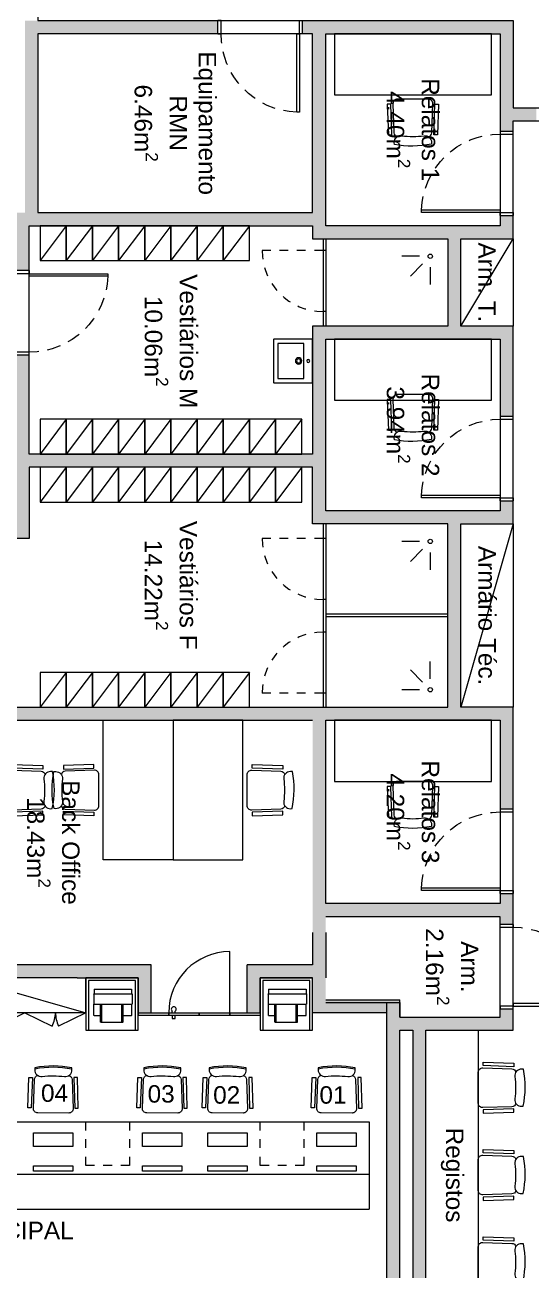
# Model space of a CAD drawing. Header units: metres. Extents: x 83 to 133, y -243 to -94.
# Drawn here: x 94.28 to 100.09, y -124.47 to -110.2 of the extents above; entities that cross this region are included whole.
import ezdxf

# ---------------------------------------------------------------- set-up
doc = ezdxf.new("R2010")
doc.units = ezdxf.units.M
doc.linetypes.add('ACAD_ISO07W100', pattern=[3, 0, -3])
doc.linetypes.add('HIDDEN', pattern=[2.325005, 1.550003, -0.775002])
doc.layers.get('0').update_dxf_attribs({"lineweight": 5})
for name, color, linetype, lineweight in [('ARQ Sanitários', 21, 'Continuous', 5), ('ARQ_Carpintarias', 6, 'Continuous', 5), ('ARQ_Fenolicos', 132, 'Continuous', 5), ('ARQ_Legendas Auto', 41, 'Continuous', 5), ('ARQ_Mobiliario', 21, 'Continuous', 5), ('ARQ_Mobiliario GTS', 21, 'Continuous', 5), ('ARQ_Pladur', 1, 'Continuous', 5), ('ARQ_Tramas Pladur', 253, 'Continuous', 5), ('ARQ_Vista', 8, 'Continuous', 5), ('PLADUR', 1, 'Continuous', 5)]:
    doc.layers.add(name, color=color, linetype=linetype, lineweight=lineweight)
doc.styles.get("Standard").update_dxf_attribs({"font": 'arial.ttf'})

# ---------------------------------------------------------------- blocks, each defined once
blk = doc.blocks.new('Arq Porta 90-flat98')
at = {"color": 0}
for points in [[(0, -0.15), (0.15, -0.15), (0.15, -0.115)], [(0, -0.115), (0, -0.15)], [(0, -0.15), (-0.9, -0.15), (-0.9, -0.18), (0, -0.18), (0, -0.15)], [(0, -1.05), (0.15, -1.05), (0.15, -1.085)], [(0, -1.085), (0, -1.05)]]:
    blk.add_lwpolyline(points, dxfattribs=at)
at = {"layer": 'ARQ_Pladur', "linetype": 'Continuous'}
for p, q in [((0, -0.115), (0.15, -0.115)), ((0, -1.085), (0.15, -1.085))]:
    blk.add_line(p, q, dxfattribs=at)
at = {"layer": 'ARQ_Vista', "linetype": 'HIDDEN', "ltscale": 0.1}
blk.add_arc((0, -0.149), 0.901, 181.9659, 269.9762, dxfattribs=at)
blk = doc.blocks.new('Mob Cadeira rodada 1')
blk.add_lwpolyline([(0.212, 0.568), (0.213, 0.545, -0.46106), (0.129, 0.469, 0.062207), (-0.129, 0.469, -0.46106), (-0.213, 0.545), (-0.212, 0.565, -0.102212)], format="xyb", close=True)
for points in [[(-0.293, 0.108), (-0.281, 0.458), (-0.241, 0.458), (-0.253, 0.108)], [(0.293, 0.108), (0.281, 0.458), (0.241, 0.458), (0.253, 0.108)]]:
    blk.add_lwpolyline(points, close=True)
blk.add_lwpolyline([(-0.181, 0.481, 0.320836), (-0.217, 0.436), (-0.228, 0.103, 0.430564), (-0.178, 0.05), (0.178, 0.05, 0.430564), (0.228, 0.103), (0.217, 0.436, 0.320836), (0.181, 0.481)], format="xyb")
blk = doc.blocks.new('Mob Cadeira rodada 1-flat48')
for points in [[(-0.108, 0.293), (-0.458, 0.281), (-0.458, 0.241), (-0.108, 0.253)], [(-0.108, -0.293), (-0.458, -0.281), (-0.458, -0.241), (-0.108, -0.253)]]:
    blk.add_lwpolyline(points, close=True)
blk.add_lwpolyline([(-0.568, 0.212), (-0.545, 0.213, -0.46106), (-0.469, 0.129, 0.062207), (-0.469, -0.129, -0.46106), (-0.545, -0.213), (-0.565, -0.212, -0.102212)], format="xyb", close=True)
blk.add_lwpolyline([(-0.481, -0.181, 0.320836), (-0.436, -0.217), (-0.103, -0.228, 0.430564), (-0.05, -0.178), (-0.05, 0.178, 0.430564), (-0.103, 0.228), (-0.436, 0.217, 0.320836), (-0.481, 0.181)], format="xyb")
blk = doc.blocks.new('Sanit Lavatório 4-flat11')
at = {"color": 0}
blk.add_line((0.25, -0.005), (-0.25, -0.005), dxfattribs=at)
blk.add_lwpolyline([(-0.24, -0.45, -0.414214), (-0.25, -0.44), (-0.25, 0), (0.25, 0), (0.25, -0.44, -0.414214), (0.24, -0.45)], format="xyb", close=True, dxfattribs=at)
blk.add_lwpolyline([(0.2, -0.4), (-0.2, -0.4), (-0.2, -0.1), (0.2, -0.1)], close=True, dxfattribs=at)
for centre, radius in [((0, -0.16), 0.0375), ((0, -0.16), 0.023), ((0, -0.05), 0.0175)]:
    blk.add_circle(centre, radius, dxfattribs=at)
blk = doc.blocks.new('Mob BAU Módulo Impressora-flat2')
at = {"color": 0}
for p, q in [((0.129, 0.503), (0.129, 0.077)), ((0.131, 0.505), (0.184, 0.505)), ((0.184, 0.508), (0.184, 0.505)), ((0.184, 0.505), (0.184, 0.075)), ((0.186, 0.51), (0.302, 0.51)), ((0.304, 0.508), (0.304, 0.507)), ((0.304, 0.507), (0.304, 0.073)), ((0.432, 0.507), (0.304, 0.507)), ((0.434, 0.432), (0.304, 0.432)), ((0.434, 0.505), (0.434, 0.432)), ((0.507, 0.432), (0.434, 0.432)), ((0.509, 0.43), (0.509, 0.417)), ((0.509, 0.417), (0.304, 0.417)), ((0.509, 0.417), (0.509, 0.188)), ((0.509, 0.188), (0.304, 0.188)), ((0.434, 0.173), (0.304, 0.173)), ((0.434, 0.173), (0.434, 0.075)), ((0.507, 0.173), (0.434, 0.173)), ((0.509, 0.188), (0.509, 0.175)), ((0.131, 0.075), (0.184, 0.075)), ((0.184, 0.075), (0.184, 0.072)), ((0.186, 0.07), (0.302, 0.07)), ((0.304, 0.073), (0.304, 0.072)), ((0.432, 0.073), (0.304, 0.073))]:
    blk.add_line(p, q, dxfattribs=at)
blk.add_lwpolyline([(0.6, 0), (0, 0), (0, 0.6), (0.6, 0.6)], close=True, dxfattribs=at)
blk.add_lwpolyline([(0.6, 0.03), (0.03, 0.03), (0.03, 0.57), (0.6, 0.57)], dxfattribs=at)
for centre, start, end in [((0.131, 0.503), 89.9997, 179.9997), ((0.186, 0.508), 89.9997, 179.9997), ((0.302, 0.508), 359.9997, 89.9997), ((0.432, 0.505), 359.9997, 89.9997), ((0.432, 0.505), 359.9997, 89.9997), ((0.507, 0.43), 359.9997, 89.9997), ((0.507, 0.175), 269.9997, 359.9997), ((0.131, 0.077), 179.9997, 269.9997), ((0.186, 0.072), 179.9997, 269.9997), ((0.302, 0.072), 269.9997, 359.9997), ((0.432, 0.075), 269.9997, 359.9997)]:
    blk.add_arc(centre, 0.002, start, end, dxfattribs=at)

msp = doc.modelspace()

# ---------------------------------------------------------------- hatches: boundary and pattern name
at = {"layer": 'ARQ_Tramas Pladur'}
h = msp.add_hatch(color=256, dxfattribs=at)
h.dxf.hatch_style = 1
h.paths.add_polyline_path([(97.731, -121.482), (97.731, -121.119), (97.731, -121.275)])
h.paths.add_polyline_path([(90.431, -113.515), (90.431, -112.501), (90.281, -112.501), (90.281, -113.515)], flags=17)
h.paths.add_polyline_path([(90.431, -114.585), (90.431, -114.485), (90.281, -114.485), (90.281, -114.585)], flags=16)
h.paths.add_polyline_path([(89.683, -115.935), (89.683, -116.085), (90.281, -116.085), (90.281, -115.935)], flags=17)
h.paths.add_polyline_path([(88.713, -116.085), (88.713, -115.935), (88.131, -115.935), (88.131, -117.904), (88.281, -117.904), (88.281, -116.085)], flags=17)
h.paths.add_polyline_path([(88.713, -114.735), (88.713, -114.585), (88.281, -114.585), (88.281, -112.616), (88.131, -112.616), (88.131, -114.735)], flags=17)
h.paths.add_polyline_path([(97.731, -121.52), (98.431, -121.52), (98.431, -127.013), (98.581, -127.013), (98.581, -121.719), (98.731, -121.719), (98.731, -127.013), (102.781, -127.013), (102.781, -123.236), (102.631, -123.236), (102.631, -125.013), (101.916, -125.013), (101.916, -125.163), (102.631, -125.163), (102.631, -126.863), (98.881, -126.863), (98.881, -125.163), (100.946, -125.163), (100.946, -125.013), (98.881, -125.013), (98.881, -121.719), (99.881, -121.719), (99.881, -121.479), (99.731, -121.479), (99.731, -121.569), (98.581, -121.569), (98.581, -121.37), (97.731, -121.37)])
h.paths.add_polyline_path([(97.581, -120.636), (97.731, -120.636), (97.731, -120.419), (99.731, -120.419), (99.731, -120.509), (99.881, -120.509), (99.881, -120.154), (99.731, -120.154), (99.731, -120.269), (97.731, -120.269), (97.731, -118.169), (99.731, -118.169), (99.731, -119.184), (99.881, -119.184), (99.881, -118.019), (99.281, -118.019), (99.281, -115.919), (99.881, -115.919), (99.881, -115.654), (99.731, -115.654), (99.731, -115.769), (97.731, -115.769), (97.731, -113.801), (99.731, -113.801), (99.731, -114.684), (99.881, -114.684), (99.881, -113.651), (99.281, -113.651), (99.281, -112.651), (99.881, -112.651), (99.881, -112.386), (99.731, -112.386), (99.731, -112.501), (97.731, -112.501), (97.731, -110.301), (99.731, -110.301), (99.731, -111.416), (99.881, -111.416), (99.881, -111.301), (100.146, -111.301), (100.146, -111.151), (99.881, -111.151), (99.881, -110.151), (97.466, -110.151), (97.466, -110.301), (97.581, -110.301), (97.581, -112.351), (94.431, -112.351), (94.431, -110.301), (96.496, -110.301), (96.496, -110.151), (94.431, -110.151), (94.281, -110.151), (94.281, -112.351), (88.281, -112.351), (88.281, -108.351), (92.946, -108.351), (92.946, -108.201), (91.131, -108.201), (91.131, -104.001), (91.246, -104.001), (91.246, -103.851), (91.131, -103.851), (91.131, -102.651), (91.246, -102.651), (91.246, -102.501), (88.131, -102.501), (88.131, -103.301), (88.066, -103.301), (88.066, -103.451), (88.131, -103.451), (88.131, -104.395), (88.281, -104.395), (88.281, -102.651), (90.981, -102.651), (90.981, -108.201), (88.281, -108.201), (88.281, -105.365), (88.131, -105.365), (88.131, -112.616), (88.281, -112.616), (88.281, -112.501), (94.181, -112.501), (94.181, -113.016), (94.331, -113.016), (94.331, -112.501), (97.581, -112.501), (97.581, -112.651), (99.131, -112.651), (99.131, -113.651), (97.581, -113.651), (97.581, -115.119), (94.331, -115.119), (94.331, -113.986), (94.181, -113.986), (94.181, -115.935), (93.281, -115.935), (93.281, -114.585), (89.683, -114.585), (89.683, -114.735), (90.281, -114.735), (90.281, -116.085), (90.431, -116.085), (90.431, -114.735), (93.131, -114.735), (93.131, -116.934), (93.281, -116.934), (93.281, -116.085), (94.331, -116.085), (94.331, -115.269), (97.581, -115.269), (97.581, -115.919), (99.131, -115.919), (99.131, -118.019), (93.281, -118.019), (93.281, -117.904), (93.131, -117.904), (93.131, -118.019), (88.281, -118.019), (88.281, -117.904), (88.131, -117.904), (88.131, -118.169), (88.281, -118.169), (91.481, -118.169), (91.631, -118.169), (97.581, -118.169)])
h = msp.add_hatch(color=256, dxfattribs=at)
h.dxf.hatch_style = 1
h.paths.add_polyline_path([(98.431, -124.226), (98.581, -124.226), (98.581, -121.719), (98.731, -121.719), (98.731, -124.226), (98.881, -124.226), (98.881, -121.719), (99.293, -121.719), (99.293, -121.569), (98.581, -121.569), (98.581, -121.37), (97.731, -121.37), (97.731, -120.6), (97.581, -120.6), (97.581, -120.969), (96.831, -120.969), (96.831, -121.52), (96.981, -121.519), (96.981, -121.119), (96.931, -121.119), (96.931, -121.119), (97.531, -121.119), (97.581, -121.119), (97.581, -121.52), (97.731, -121.52), (97.731, -121.52), (98.431, -121.52)])
h = msp.add_hatch(color=256, dxfattribs=at)
h.dxf.hatch_style = 1
h.paths.add_polyline_path([(95.731, -121.52), (95.731, -120.969), (94.731, -120.969), (93.781, -120.969), (92.731, -120.969), (92.731, -120.969), (91.731, -120.969), (91.631, -120.969), (91.631, -120.854), (91.481, -120.854), (91.481, -120.969), (90.731, -120.969), (89.731, -120.969), (88.831, -120.969), (88.831, -121.37), (88.281, -121.37), (88.281, -120.969), (88.281, -120.854), (88.131, -120.854), (88.131, -121.52), (88.981, -121.519), (88.981, -121.119), (89.581, -121.12), (89.581, -121.12), (90.881, -121.12), (90.881, -121.12), (91.581, -121.119), (91.581, -121.119), (92.881, -121.119), (92.881, -121.12), (93.631, -121.119), (93.631, -121.119), (94.881, -121.119), (94.881, -121.119), (95.581, -121.119), (95.581, -121.52)])

# ---------------------------------------------------------------- linework, layer by layer
for p, q in [((96.831, -121.52), (96.831, -120.969)), ((95.581, -121.52), (95.581, -121.121))]:
    msp.add_line(p, q)
at = {"layer": 'ARQ Sanitários'}
for p, q in [((98.806, -112.851), (98.606, -112.851)), ((98.843, -112.939), (98.702, -113.081)), ((98.931, -112.976), (98.931, -113.176)), ((98.806, -116.119), (98.606, -116.119)), ((98.843, -116.207), (98.702, -116.349)), ((98.931, -116.244), (98.931, -116.444)), ((98.931, -117.694), (98.931, -117.494)), ((98.843, -117.731), (98.702, -117.589)), ((98.806, -117.819), (98.606, -117.819))]:
    msp.add_line(p, q, dxfattribs=at)
for centre in [(98.931, -112.851), (98.931, -116.119), (98.931, -117.819)]:
    msp.add_circle(centre, 0.025, dxfattribs=at)
at = {"layer": 'ARQ_Fenolicos'}
for p, q in [((97.701, -112.651), (97.701, -113.651)), ((97.731, -112.651), (97.731, -113.651)), ((97.731, -112.784), (97.701, -112.784)), ((97.731, -113.484), (97.701, -113.484)), ((97.701, -115.919), (97.701, -118.019)), ((97.731, -115.919), (97.731, -118.019)), ((97.731, -116.084), (97.701, -116.084)), ((97.731, -116.784), (97.701, -116.784)), ((99.131, -116.954), (97.731, -116.954)), ((99.131, -116.984), (97.731, -116.984)), ((97.731, -117.158), (97.701, -117.158)), ((97.731, -117.858), (97.701, -117.858))]:
    msp.add_line(p, q, dxfattribs=at)
at = {"layer": 'ARQ_Fenolicos', "color": 8, "linetype": 'HIDDEN', "ltscale": 0.05}
for p, q in [((97.701, -112.784), (97.001, -112.784)), ((97.701, -116.084), (97.001, -116.084)), ((97.701, -117.858), (97.001, -117.858))]:
    msp.add_line(p, q, dxfattribs=at)
for centre, start, end in [((97.701, -112.784), 180, 270), ((97.701, -116.084), 180, 270), ((97.701, -117.858), 90, 180)]:
    msp.add_arc(centre, 0.7, start, end, dxfattribs=at)
at = {"layer": 'ARQ_Mobiliario'}
for p, q in [((88.131, -122.769), (98.231, -122.769)), ((88.888, -122.769), (98.231, -122.769)), ((98.231, -122.769), (98.231, -123.769)), ((89.031, -123.369), (98.231, -123.369)), ((89.788, -123.369), (98.231, -123.369)), ((89.031, -123.769), (98.231, -123.769)), ((89.788, -123.769), (98.231, -123.769))]:
    msp.add_line(p, q, dxfattribs=at)
for points in [[(94.396, -122.15), (94.395, -122.173, 0.46106), (94.479, -122.25, -0.062207), (94.736, -122.251, 0.46106), (94.821, -122.174), (94.82, -122.151, 0.102212)], [(95.646, -122.15), (95.645, -122.173, 0.46106), (95.729, -122.25, -0.062207), (95.986, -122.251, 0.46106), (96.071, -122.174), (96.07, -122.151, 0.102212)], [(96.396, -122.15), (96.395, -122.173, 0.46106), (96.479, -122.25, -0.062207), (96.736, -122.251, 0.46106), (96.821, -122.174), (96.82, -122.151, 0.102212)], [(97.646, -122.15), (97.645, -122.173, 0.46106), (97.729, -122.25, -0.062207), (97.986, -122.251, 0.46106), (98.071, -122.174), (98.07, -122.151, 0.102212)]]:
    msp.add_lwpolyline(points, format="xyb", close=True, dxfattribs=at)
for points in [[(94.314, -122.611), (94.327, -122.26), (94.367, -122.26), (94.354, -122.611)], [(94.894, -122.612), (94.883, -122.262), (94.843, -122.262), (94.854, -122.612)], [(95.564, -122.611), (95.577, -122.26), (95.617, -122.26), (95.604, -122.611)], [(96.144, -122.612), (96.133, -122.262), (96.093, -122.262), (96.104, -122.612)], [(96.314, -122.611), (96.327, -122.26), (96.367, -122.26), (96.354, -122.611)], [(96.899, -122.612), (96.888, -122.262), (96.848, -122.262), (96.859, -122.612)], [(97.564, -122.611), (97.577, -122.26), (97.617, -122.26), (97.604, -122.611)], [(98.149, -122.612), (98.138, -122.262), (98.098, -122.262), (98.109, -122.612)]]:
    msp.add_lwpolyline(points, close=True, dxfattribs=at)
for points in [[(94.788, -122.238, -0.320836), (94.824, -122.284), (94.834, -122.617, -0.430564), (94.784, -122.669), (94.429, -122.668, -0.430564), (94.379, -122.616), (94.391, -122.283, -0.320836), (94.427, -122.237)], [(96.038, -122.238, -0.320836), (96.074, -122.284), (96.084, -122.617, -0.430564), (96.034, -122.669), (95.679, -122.668, -0.430564), (95.629, -122.616), (95.641, -122.283, -0.320836), (95.677, -122.237)], [(96.788, -122.238, -0.320836), (96.824, -122.284), (96.834, -122.617, -0.430564), (96.784, -122.669), (96.429, -122.668, -0.430564), (96.379, -122.616), (96.391, -122.283, -0.320836), (96.427, -122.237)], [(98.038, -122.238, -0.320836), (98.074, -122.284), (98.084, -122.617, -0.430564), (98.034, -122.669), (97.679, -122.668, -0.430564), (97.629, -122.616), (97.641, -122.283, -0.320836), (97.677, -122.237)]]:
    msp.add_lwpolyline(points, format="xyb", dxfattribs=at)
at = {"layer": 'ARQ_Mobiliario', "linetype": 'ACAD_ISO07W100', "ltscale": 0.01}
for points in [[(95.481, -122.769), (95.481, -123.269), (94.981, -123.269), (94.981, -122.769)], [(95.481, -122.769), (95.481, -123.269), (94.981, -123.269), (94.981, -122.769)], [(97.481, -122.769), (97.481, -123.269), (96.981, -123.269), (96.981, -122.769)], [(97.481, -122.769), (97.481, -123.269), (96.981, -123.269), (96.981, -122.769)]]:
    msp.add_lwpolyline(points, dxfattribs=at)
at = {"layer": 'ARQ_Mobiliario'}
for points in [[(94.831, -122.894), (94.831, -123.054), (94.381, -123.054), (94.381, -122.894), (94.831, -122.894)], [(94.831, -122.894), (94.831, -123.054), (94.381, -123.054), (94.381, -122.894), (94.831, -122.894)], [(96.081, -122.894), (96.081, -123.054), (95.631, -123.054), (95.631, -122.894), (96.081, -122.894)], [(96.081, -122.894), (96.081, -123.054), (95.631, -123.054), (95.631, -122.894), (96.081, -122.894)], [(96.831, -122.894), (96.831, -123.054), (96.381, -123.054), (96.381, -122.894), (96.831, -122.894)], [(96.831, -122.894), (96.831, -123.054), (96.381, -123.054), (96.381, -122.894), (96.831, -122.894)], [(98.081, -122.894), (98.081, -123.054), (97.631, -123.054), (97.631, -122.894), (98.081, -122.894)], [(98.081, -122.894), (98.081, -123.054), (97.631, -123.054), (97.631, -122.894), (98.081, -122.894)], [(94.831, -123.274), (94.831, -123.334), (94.381, -123.334), (94.381, -123.274), (94.831, -123.274)], [(94.831, -123.274), (94.831, -123.334), (94.381, -123.334), (94.381, -123.274), (94.831, -123.274)], [(96.081, -123.274), (96.081, -123.334), (95.631, -123.334), (95.631, -123.274), (96.081, -123.274)], [(96.081, -123.274), (96.081, -123.334), (95.631, -123.334), (95.631, -123.274), (96.081, -123.274)], [(96.831, -123.274), (96.831, -123.334), (96.381, -123.334), (96.381, -123.274), (96.831, -123.274)], [(96.831, -123.274), (96.831, -123.334), (96.381, -123.334), (96.381, -123.274), (96.831, -123.274)], [(98.081, -123.274), (98.081, -123.334), (97.631, -123.334), (97.631, -123.274), (98.081, -123.274)], [(98.081, -123.274), (98.081, -123.334), (97.631, -123.334), (97.631, -123.274), (98.081, -123.274)]]:
    msp.add_lwpolyline(points, dxfattribs=at)
for centre in [(94.605, -123.174), (95.855, -123.174), (96.605, -123.174), (97.855, -123.174)]:
    msp.add_arc(centre, 1.03, 77.9361, 101.7632, dxfattribs=at)
at = {"layer": 'ARQ_Mobiliario GTS'}
for points in [[(97.831, -111.001), (99.631, -111.001), (99.631, -110.301), (97.831, -110.301)], [(97.831, -114.501), (99.631, -114.501), (99.631, -113.801), (97.831, -113.801)], [(95.981, -118.169), (95.981, -119.769), (95.181, -119.769), (95.181, -118.169)], [(95.981, -118.169), (95.981, -119.769), (96.781, -119.769), (96.781, -118.169)], [(97.831, -118.869), (99.631, -118.869), (99.631, -118.169), (97.831, -118.169)], [(98.881, -121.719), (99.481, -121.719), (99.481, -125.013), (98.881, -125.013)], [(94.314, -122.611), (94.327, -122.26), (94.367, -122.26), (94.354, -122.611)], [(94.894, -122.612), (94.883, -122.262), (94.843, -122.262), (94.854, -122.612)], [(95.564, -122.611), (95.577, -122.26), (95.617, -122.26), (95.604, -122.611)], [(96.144, -122.612), (96.133, -122.262), (96.093, -122.262), (96.104, -122.612)], [(96.314, -122.611), (96.327, -122.26), (96.367, -122.26), (96.354, -122.611)], [(96.899, -122.612), (96.888, -122.262), (96.848, -122.262), (96.859, -122.612)], [(97.564, -122.611), (97.577, -122.26), (97.617, -122.26), (97.604, -122.611)], [(98.149, -122.612), (98.138, -122.262), (98.098, -122.262), (98.109, -122.612)]]:
    msp.add_lwpolyline(points, close=True, dxfattribs=at)
for points in [[(94.756, -112.501), (94.456, -112.501), (94.456, -112.901), (94.756, -112.901), (94.756, -112.501), (94.456, -112.901)], [(95.056, -112.501), (94.756, -112.501), (94.756, -112.901), (95.056, -112.901), (95.056, -112.501), (94.756, -112.901)], [(95.356, -112.501), (95.056, -112.501), (95.056, -112.901), (95.356, -112.901), (95.356, -112.501), (95.056, -112.901)], [(95.656, -112.501), (95.356, -112.501), (95.356, -112.901), (95.656, -112.901), (95.656, -112.501), (95.356, -112.901)], [(95.956, -112.501), (95.656, -112.501), (95.656, -112.901), (95.956, -112.901), (95.956, -112.501), (95.656, -112.901)], [(96.256, -112.501), (95.956, -112.501), (95.956, -112.901), (96.256, -112.901), (96.256, -112.501), (95.956, -112.901)], [(96.556, -112.501), (96.256, -112.501), (96.256, -112.901), (96.556, -112.901), (96.556, -112.501), (96.256, -112.901)], [(96.856, -112.501), (96.556, -112.501), (96.556, -112.901), (96.856, -112.901), (96.856, -112.501), (96.556, -112.901)], [(94.756, -114.719), (94.456, -114.719), (94.456, -115.119), (94.756, -115.119), (94.756, -114.719), (94.456, -115.119)], [(95.056, -114.719), (94.756, -114.719), (94.756, -115.119), (95.056, -115.119), (95.056, -114.719), (94.756, -115.119)], [(95.356, -114.719), (95.056, -114.719), (95.056, -115.119), (95.356, -115.119), (95.356, -114.719), (95.056, -115.119)], [(95.656, -114.719), (95.356, -114.719), (95.356, -115.119), (95.656, -115.119), (95.656, -114.719), (95.356, -115.119)], [(95.956, -114.719), (95.656, -114.719), (95.656, -115.119), (95.956, -115.119), (95.956, -114.719), (95.656, -115.119)], [(96.256, -114.719), (95.956, -114.719), (95.956, -115.119), (96.256, -115.119), (96.256, -114.719), (95.956, -115.119)], [(96.556, -114.719), (96.256, -114.719), (96.256, -115.119), (96.556, -115.119), (96.556, -114.719), (96.256, -115.119)], [(96.856, -114.719), (96.556, -114.719), (96.556, -115.119), (96.856, -115.119), (96.856, -114.719), (96.556, -115.119)], [(97.156, -114.719), (96.856, -114.719), (96.856, -115.119), (97.156, -115.119), (97.156, -114.719), (96.856, -115.119)], [(97.456, -114.719), (97.156, -114.719), (97.156, -115.119), (97.456, -115.119), (97.456, -114.719), (97.156, -115.119)], [(94.756, -115.269), (94.456, -115.269), (94.456, -115.669), (94.756, -115.669), (94.756, -115.269), (94.456, -115.669)], [(95.056, -115.269), (94.756, -115.269), (94.756, -115.669), (95.056, -115.669), (95.056, -115.269), (94.756, -115.669)], [(95.356, -115.269), (95.056, -115.269), (95.056, -115.669), (95.356, -115.669), (95.356, -115.269), (95.056, -115.669)], [(95.656, -115.269), (95.356, -115.269), (95.356, -115.669), (95.656, -115.669), (95.656, -115.269), (95.356, -115.669)], [(95.956, -115.269), (95.656, -115.269), (95.656, -115.669), (95.956, -115.669), (95.956, -115.269), (95.656, -115.669)], [(96.256, -115.269), (95.956, -115.269), (95.956, -115.669), (96.256, -115.669), (96.256, -115.269), (95.956, -115.669)], [(96.556, -115.269), (96.256, -115.269), (96.256, -115.669), (96.556, -115.669), (96.556, -115.269), (96.256, -115.669)], [(96.856, -115.269), (96.556, -115.269), (96.556, -115.669), (96.856, -115.669), (96.856, -115.269), (96.556, -115.669)], [(97.156, -115.269), (96.856, -115.269), (96.856, -115.669), (97.156, -115.669), (97.156, -115.269), (96.856, -115.669)], [(97.456, -115.269), (97.156, -115.269), (97.156, -115.669), (97.456, -115.669), (97.456, -115.269), (97.156, -115.669)], [(94.756, -117.619), (94.456, -117.619), (94.456, -118.019), (94.756, -118.019), (94.756, -117.619), (94.456, -118.019)], [(95.056, -117.619), (94.756, -117.619), (94.756, -118.019), (95.056, -118.019), (95.056, -117.619), (94.756, -118.019)], [(95.356, -117.619), (95.056, -117.619), (95.056, -118.019), (95.356, -118.019), (95.356, -117.619), (95.056, -118.019)], [(95.656, -117.619), (95.356, -117.619), (95.356, -118.019), (95.656, -118.019), (95.656, -117.619), (95.356, -118.019)], [(95.956, -117.619), (95.656, -117.619), (95.656, -118.019), (95.956, -118.019), (95.956, -117.619), (95.656, -118.019)], [(96.256, -117.619), (95.956, -117.619), (95.956, -118.019), (96.256, -118.019), (96.256, -117.619), (95.956, -118.019)], [(96.556, -117.619), (96.256, -117.619), (96.256, -118.019), (96.556, -118.019), (96.556, -117.619), (96.256, -118.019)], [(96.856, -117.619), (96.556, -117.619), (96.556, -118.019), (96.856, -118.019), (96.856, -117.619), (96.556, -118.019)], [(98.881, -124.226), (98.881, -121.719), (99.293, -121.719)]]:
    msp.add_lwpolyline(points, dxfattribs=at)
for points in [[(94.396, -122.15), (94.395, -122.173, 0.46106), (94.479, -122.25, -0.062207), (94.736, -122.251, 0.46106), (94.821, -122.174), (94.82, -122.151, 0.102212)], [(95.646, -122.15), (95.645, -122.173, 0.46106), (95.729, -122.25, -0.062207), (95.986, -122.251, 0.46106), (96.071, -122.174), (96.07, -122.151, 0.102212)], [(96.396, -122.15), (96.395, -122.173, 0.46106), (96.479, -122.25, -0.062207), (96.736, -122.251, 0.46106), (96.821, -122.174), (96.82, -122.151, 0.102212)], [(97.646, -122.15), (97.645, -122.173, 0.46106), (97.729, -122.25, -0.062207), (97.986, -122.251, 0.46106), (98.071, -122.174), (98.07, -122.151, 0.102212)]]:
    msp.add_lwpolyline(points, format="xyb", close=True, dxfattribs=at)
for points in [[(94.788, -122.238, -0.320836), (94.824, -122.284), (94.834, -122.617, -0.430564), (94.784, -122.669), (94.429, -122.668, -0.430564), (94.379, -122.616), (94.391, -122.283, -0.320836), (94.427, -122.237)], [(96.038, -122.238, -0.320836), (96.074, -122.284), (96.084, -122.617, -0.430564), (96.034, -122.669), (95.679, -122.668, -0.430564), (95.629, -122.616), (95.641, -122.283, -0.320836), (95.677, -122.237)], [(96.788, -122.238, -0.320836), (96.824, -122.284), (96.834, -122.617, -0.430564), (96.784, -122.669), (96.429, -122.668, -0.430564), (96.379, -122.616), (96.391, -122.283, -0.320836), (96.427, -122.237)], [(98.038, -122.238, -0.320836), (98.074, -122.284), (98.084, -122.617, -0.430564), (98.034, -122.669), (97.679, -122.668, -0.430564), (97.629, -122.616), (97.641, -122.283, -0.320836), (97.677, -122.237)]]:
    msp.add_lwpolyline(points, format="xyb", dxfattribs=at)
for centre in [(94.605, -123.174), (95.855, -123.174), (96.605, -123.174), (97.855, -123.174)]:
    msp.add_arc(centre, 1.03, 77.9361, 101.7632, dxfattribs=at)
at = {"layer": 'PLADUR'}
for p, q in [((97.581, -112.501), (97.581, -112.501)), ((97.581, -112.501), (97.581, -112.501)), ((99.281, -113.651), (99.881, -112.651)), ((99.881, -112.651), (99.881, -113.651)), ((99.881, -115.919), (99.281, -118.019)), ((99.881, -115.919), (99.881, -118.019)), ((91.631, -118.169), (97.581, -118.169)), ((97.581, -120.6), (97.581, -120.969)), ((97.731, -120.6), (97.731, -121.119)), ((96.631, -121.519), (96.631, -120.819)), ((94.731, -120.969), (93.781, -120.969)), ((95.731, -120.969), (94.731, -120.969)), ((95.731, -121.52), (95.731, -120.969)), ((97.581, -120.969), (96.831, -120.969)), ((94.881, -121.119), (89.431, -121.12)), ((93.581, -121.12), (94.981, -121.52)), ((94.881, -121.119), (95.581, -121.119)), ((94.981, -121.52), (94.981, -121.121)), ((95.581, -121.119), (95.581, -121.52)), ((96.981, -121.119), (97.581, -121.119)), ((96.981, -121.52), (96.981, -121.121)), ((97.581, -121.52), (97.581, -121.119)), ((97.731, -121.37), (98.581, -121.37)), ((98.431, -127.013), (98.431, -121.404)), ((98.431, -121.72), (98.431, -121.404)), ((98.581, -121.569), (98.581, -121.37)), ((94.981, -121.519), (93.581, -121.519)), ((94.281, -121.519), (93.968, -121.673)), ((94.281, -121.519), (94.595, -121.673)), ((94.982, -121.519), (94.668, -121.673)), ((95.581, -121.519), (95.581, -121.55)), ((95.581, -121.52), (96.981, -121.52)), ((96.981, -121.55), (95.581, -121.55)), ((95.931, -121.519), (95.931, -121.55)), ((95.931, -121.55), (95.931, -121.52)), ((95.972, -121.52), (95.972, -121.501)), ((95.972, -121.55), (95.972, -121.585)), ((96.006, -121.52), (96.006, -121.501)), ((96.006, -121.585), (96.006, -121.55)), ((96.281, -121.519), (96.281, -121.55)), ((96.281, -121.55), (96.281, -121.52)), ((96.631, -121.519), (96.631, -121.55)), ((96.631, -121.55), (96.631, -121.52)), ((96.981, -121.52), (96.981, -121.55)), ((98.431, -121.52), (97.581, -121.52)), ((98.431, -124.226), (98.431, -121.52)), ((95.972, -121.585), (96.006, -121.585)), ((98.581, -121.569), (99.293, -121.569)), ((98.581, -127.013), (98.581, -121.719)), ((98.581, -121.719), (98.731, -121.719)), ((98.581, -124.226), (98.581, -121.719)), ((98.581, -121.719), (98.731, -121.719)), ((98.731, -121.719), (98.731, -127.013)), ((98.731, -121.719), (98.731, -124.226))]:
    msp.add_line(p, q, dxfattribs=at)
for points in [[(99.881, -111.151), (101.381, -111.151), (101.381, -110.151), (105.281, -110.151), (105.281, -108.351), (94.431, -108.351), (94.431, -110.151), (94.431, -110.151), (94.431, -110.151), (94.431, -110.151), (94.431, -110.151), (99.881, -110.151)], [(97.581, -112.351), (97.581, -110.301), (94.431, -110.301), (94.431, -112.351)], [(99.731, -112.501), (97.731, -112.501), (97.731, -110.301), (99.731, -110.301)], [(102.631, -122.151), (102.631, -125.013), (98.881, -125.013), (98.881, -121.719), (99.881, -121.719), (99.881, -118.019), (99.281, -118.019), (99.281, -115.919), (99.881, -115.919), (99.881, -113.651), (99.281, -113.651), (99.281, -112.651), (99.881, -112.651), (99.881, -111.301), (101.381, -111.301), (101.381, -122.151)], [(94.331, -115.119), (94.331, -112.501), (97.581, -112.501), (97.581, -112.651), (99.131, -112.651), (99.131, -113.651), (97.581, -113.651), (97.581, -115.119)], [(99.731, -115.769), (97.731, -115.769), (97.731, -113.801), (99.731, -113.801)], [(94.331, -115.269), (94.331, -116.085), (93.281, -116.085), (93.281, -118.019), (99.131, -118.019), (99.131, -115.919), (97.581, -115.919), (97.581, -115.269)], [(97.731, -120.269), (97.731, -118.169), (99.731, -118.169), (99.731, -120.269)]]:
    msp.add_lwpolyline(points, close=True, dxfattribs=at)
for points in [[(97.731, -121.404), (98.581, -121.404), (98.581, -121.569), (99.731, -121.569), (99.731, -120.419), (97.731, -120.419)], [(97.581, -121.12), (96.981, -121.12)], [(98.881, -124.226), (98.881, -121.719), (99.293, -121.719)]]:
    msp.add_lwpolyline(points, dxfattribs=at)
for centre, radius, start, end in [((96.633, -121.521), 0.702, 90.1325, 179.8613), ((94.237, -121.506), 0.395, 334.9967, 358.1206), ((95.026, -121.506), 0.395, 181.8794, 205.0033), ((95.989, -121.479), 0.0281, 306.9216, 233.0784)]:
    msp.add_arc(centre, radius, start, end, dxfattribs=at)

# ---------------------------------------------------------------- block references
at = {"layer": 'ARQ Sanitários', "xscale": -1, "rotation": 270}
msp.add_blockref('Sanit Lavatório 4-flat11', (97.581, -114.051), dxfattribs=at)
at = {"layer": 'ARQ_Carpintarias', "xscale": -1}
for p, rotation in [((97.581, -110.301), 270), ((99.731, -112.501), 180), ((99.731, -115.769), 180), ((99.731, -120.269), 180)]:
    msp.add_blockref('Arq Porta 90-flat98', p, dxfattribs=dict(at, rotation=rotation))
msp.add_blockref('Arq Porta 90-flat98', (94.331, -112.901), dxfattribs=at)
at = {"layer": 'ARQ_Carpintarias', "rotation": 180}
msp.add_blockref('Arq Porta 90-flat98', (99.881, -121.594), dxfattribs=at)
at = {"layer": 'ARQ_Mobiliario', "xscale": -1, "rotation": 90}
for p in [(95.581, -121.119), (97.581, -121.119)]:
    msp.add_blockref('Mob BAU Módulo Impressora-flat2', p, dxfattribs=at)
at = {"layer": 'ARQ_Mobiliario GTS', "rotation": 180}
for p in [(98.731, -111.001), (98.731, -114.385), (98.731, -118.819)]:
    msp.add_blockref('Mob Cadeira rodada 1', p, dxfattribs=at)
at = {"layer": 'ARQ_Mobiliario GTS', "xscale": -1}
for p in [(94.031, -118.969), (96.781, -118.969)]:
    msp.add_blockref('Mob Cadeira rodada 1-flat48', p, dxfattribs=at)
at = {"layer": 'ARQ_Mobiliario GTS'}
msp.add_blockref('Mob Cadeira rodada 1-flat48', (95.181, -118.969), dxfattribs=at)
at = {"layer": 'ARQ_Mobiliario GTS', "xscale": -1, "rotation": 270}
for p in [(99.431, -122.379), (99.431, -123.379), (99.431, -124.379)]:
    msp.add_blockref('Mob Cadeira rodada 1', p, dxfattribs=at)

# ---------------------------------------------------------------- texts
at = {"layer": 'ARQ_Legendas Auto', "char_height": 0.2, "attachment_point": 5, "rotation": 270}
for s, insert, width in [('\\A1;Equipamento\\PRMN\\P6.46m{\\H0.7x;\\S2^ ;}', (96.006, -111.326), 1.3), ('\\A1;Relatos 1\\P4.40m{\\H0.7x;\\S2^ ;}', (98.731, -111.401), 2.03934), ('\\A1;Vestiários M\\P10.06m{\\H0.7x;\\S2^ ;}', (95.956, -113.825), 1.64865), ('\\A1;Relatos 2\\P3.94m{\\H0.7x;\\S2^ ;}', (98.731, -114.785), 2.03934), ('\\A1;Vestiários F\\P14.22m{\\H0.7x;\\S2^ ;}', (95.956, -116.62), 1.64865), ('\\A1;Relatos 3\\P4.20m{\\H0.7x;\\S2^ ;}', (98.731, -119.219), 2.03934), ('\\A1;Back Office\\P18.43m{\\H0.7x;\\S2^ ;}', (94.606, -119.569), 1.64865), ('\\A1;Arm.\\P2.16m{\\H0.7x;\\S2^ ;}', (99.18, -120.994), 2.03934)]:
    msp.add_mtext(s, dxfattribs=dict(at, insert=insert, width=width))
for s, insert in [('Arm. T.', (99.581, -113.151)), ('Armário Téc.', (99.581, -116.969)), ('Registos', (99.181, -123.379))]:
    msp.add_mtext_dynamic_manual_height_columns(s, width=3.15643, gutter_width=1, heights=[0.757], dxfattribs=dict(at, insert=insert))
at = {"layer": 'ARQ_Legendas Auto', "insert": (93.281, -124.045), "char_height": 0.2, "attachment_point": 5}
msp.add_mtext_dynamic_manual_height_columns('RECEPÇÃO PRINCIPAL', width=3.15643, gutter_width=1, heights=[0.757], dxfattribs=at)
at = {"layer": 'ARQ_Mobiliario', "char_height": 0.2, "rotation": 0.1483}
for s, insert, attachment_point in [('04', (94.466, -122.341), 1), ('03', (95.999, -122.349), 3), ('02', (96.751, -122.361), 3), ('01', (97.97, -122.361), 3)]:
    msp.add_mtext_dynamic_manual_height_columns(s, width=0.28985, gutter_width=1, heights=[0], dxfattribs=dict(at, insert=insert, attachment_point=attachment_point))

doc.saveas('drawing.dxf')
